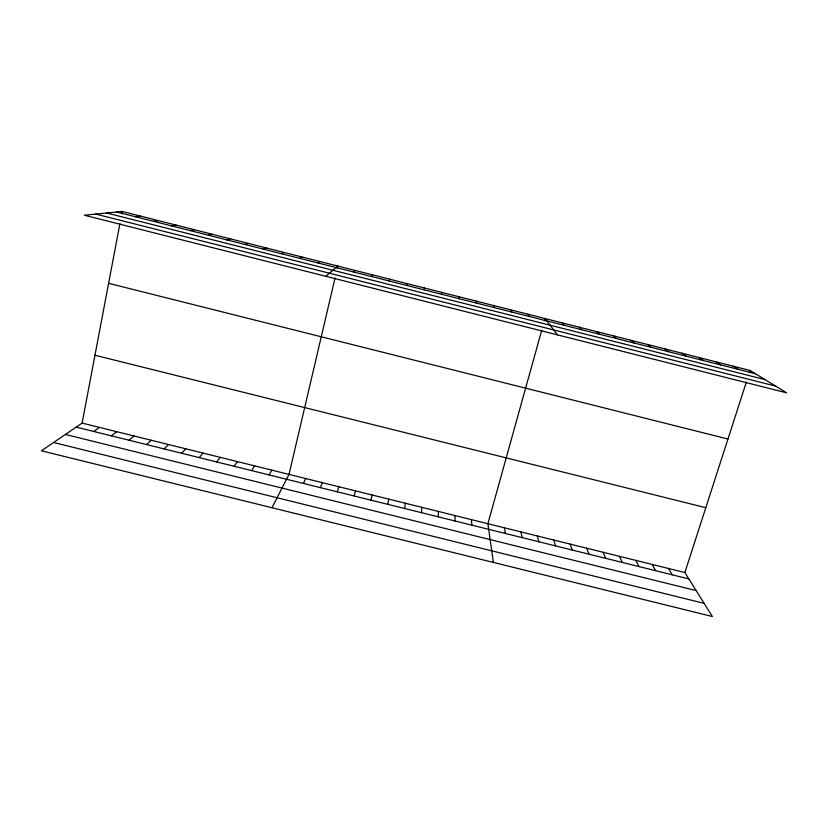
<?xml version="1.0" encoding="UTF-8"?>
<svg xmlns="http://www.w3.org/2000/svg" width="828" height="828" viewBox="0 0 828 828"><rect width="100%" height="100%" fill="white"/><g stroke="black" fill="none" stroke-linecap="round" stroke-linejoin="round"><path stroke-width="1.24" d="M438.333 516.858L438.354 511.425M421.524 512.687L421.814 507.326M404.695 508.516L405.254 503.217M424.153 289.841L424.402 287.999M387.856 504.345L388.694 499.118M82.107 423.108L684.87 572.541L712.401 616.529L41.4 450.784L82.107 423.108L119.925 223.57M121.757 213.893L122.213 211.471L750.096 370.468L786.6 392.824L84.332 215.208L122.213 211.471M371.006 500.174L372.114 494.999M335.05 277.98L289.013 474.403L271.977 507.74M337.275 268.458L337.834 266.078L325.787 276.273M354.146 495.993L355.522 490.89M541.729 330.258L487.889 523.71L493.364 562.419M544.348 320.881L545 318.532L557.472 334.874M406.569 285.391L407.117 283.621M684.87 572.541L746.37 382.019M749.35 372.776L750.096 370.468M337.265 491.811L338.911 486.771M320.374 487.63L322.299 482.652M303.462 483.438L305.667 478.532M388.974 280.94L389.822 279.243M269.09 474.92L271.853 470.149M251.629 470.594L254.672 465.885M371.358 276.48L372.507 274.855M234.158 466.257L237.481 461.62M216.667 461.931L220.269 457.356M199.155 457.594L203.057 453.092M353.732 272.019L355.181 270.466M181.632 453.247L185.814 448.817M164.099 448.9L168.57 444.543M146.546 444.553L151.307 440.258M128.982 440.206L134.022 435.973M111.397 435.849L116.727 431.688M93.802 431.481L99.422 427.403M317.9 262.942L319.95 261.544M299.695 258.336L302.054 257.011M281.468 253.72L284.139 252.478M263.232 249.104L266.212 247.934M244.974 244.477L248.265 243.391M226.706 239.851L230.308 238.847M208.418 235.224L212.33 234.293M190.119 230.588L194.342 229.739M171.8 225.951L176.333 225.175M153.459 221.314L158.303 220.61M135.109 216.667L140.274 216.046M76.197 427.124L688.875 578.938M65.402 434.462L696.172 590.602M53.592 442.483L704.162 603.364M94.972 355.233L705.798 507.709M108.603 283.311L727.967 439.037M116.738 212.009L755.384 373.707M106.719 213.003L765.041 379.617M95.727 214.09L775.639 386.107M733.09 366.162L738.079 369.329M716.054 361.846L720.764 364.941M699.018 357.53L703.438 360.553M681.961 353.214L686.091 356.164M664.884 348.888L668.734 351.765M647.806 344.562L651.357 347.367M630.708 340.236L633.969 342.968M613.589 335.899L616.57 338.559M596.46 331.562L599.151 334.15M579.321 327.226L581.711 329.741M562.171 322.879L564.261 325.321M527.809 314.185L529.33 316.472M668.527 568.494L672.264 574.818M652.174 564.437L655.641 570.699M510.617 309.827L511.839 312.042M635.8 560.38L639.009 566.58M619.416 556.312L622.356 562.45M603.022 552.255L605.703 558.331M493.405 305.47L494.326 307.612M586.617 548.188L589.019 554.191M570.192 544.11L572.334 550.061M553.756 540.032L555.629 545.921M476.172 301.102L476.804 303.172M537.31 535.964L538.914 541.781M520.853 531.876L522.189 537.631M504.376 527.798L505.442 533.48M458.929 296.734L459.271 298.732M471.391 519.611L471.919 525.18M454.882 515.523L455.131 521.019M441.676 292.367L441.717 294.292"/></g></svg>
